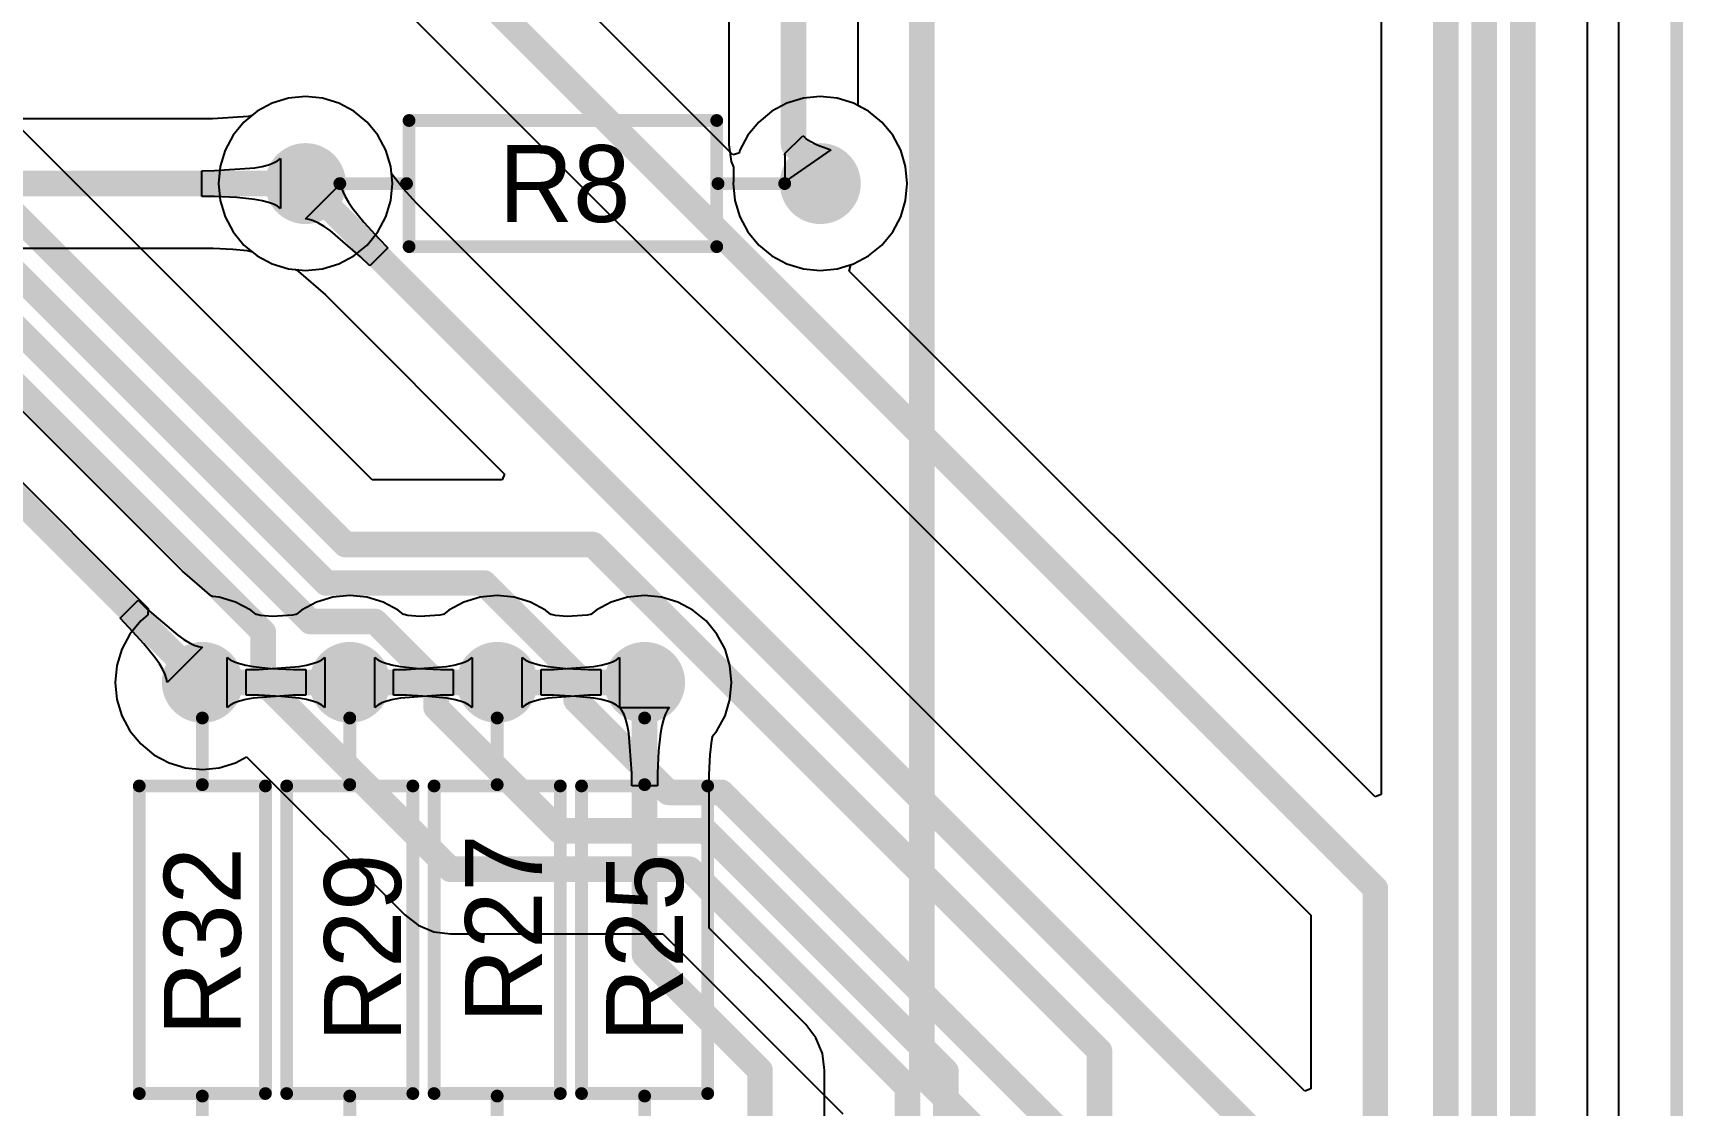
# Model space of a CAD drawing. Header units: millimetres. Extents: x 0 to 140, y 0 to 130.
# Drawn here: x 107.52 to 140.21, y 59.72 to 80.96 of the extents above; entities that cross this region are included whole.
import ezdxf

# ---------------------------------------------------------------- set-up
doc = ezdxf.new("R2010")
doc.units = ezdxf.units.MM
for name, color, linetype in [('BottomLayer', 5, 'Continuous'), ('BottomSolder', 6, 'Continuous'), ('KeepOutLayer', 6, 'Continuous'), ('MultiLayer', 9, 'Continuous'), ('PadHoleLayer', 156, 'Continuous'), ('TopLayer', 1, 'Continuous'), ('TopOverlay', 2, 'Continuous'), ('TopSolder', 216, 'Continuous')]:
    doc.layers.add(name, color=color, linetype=linetype)

# ---------------------------------------------------------------- blocks, each defined once
blk = doc.blocks.new('_________1_4__3')
at = {"layer": 'BottomLayer'}
h = blk.add_hatch(color=5, dxfattribs=at)
edge = h.paths.add_edge_path()
edge.add_arc((-5.1, 0), 0.7, 0, 360)
h = blk.add_hatch(color=5, dxfattribs=at)
edge = h.paths.add_edge_path()
edge.add_arc((5.1, 0), 0.7, 0, 360)
at = {"layer": 'BottomSolder'}
h = blk.add_hatch(color=6, dxfattribs=at)
edge = h.paths.add_edge_path()
edge.add_arc((-5.1, 0), 0.802, 0, 360)
h = blk.add_hatch(color=6, dxfattribs=at)
edge = h.paths.add_edge_path()
edge.add_arc((5.1, 0), 0.802, 0, 360)
at = {"layer": 'MultiLayer'}
h = blk.add_hatch(color=9, dxfattribs=at)
edge = h.paths.add_edge_path()
edge.add_arc((-5.1, 0), 0.7, 0, 360)
h = blk.add_hatch(color=9, dxfattribs=at)
edge = h.paths.add_edge_path()
edge.add_arc((5.1, 0), 0.7, 0, 360)
at = {"layer": 'PadHoleLayer'}
h = blk.add_hatch(color=156, dxfattribs=at)
edge = h.paths.add_edge_path()
edge.add_arc((-5.1, 0), 0.3, 0, 360)
h = blk.add_hatch(color=156, dxfattribs=at)
edge = h.paths.add_edge_path()
edge.add_arc((5.1, 0), 0.3, 0, 360)
at = {"layer": 'TopLayer'}
h = blk.add_hatch(color=1, dxfattribs=at)
edge = h.paths.add_edge_path()
edge.add_arc((-5.1, 0), 0.7, 0, 360)
h = blk.add_hatch(color=1, dxfattribs=at)
edge = h.paths.add_edge_path()
edge.add_arc((5.1, 0), 0.7, 0, 360)
at = {"layer": 'TopSolder'}
h = blk.add_hatch(color=216, dxfattribs=at)
edge = h.paths.add_edge_path()
edge.add_arc((-5.1, 0), 0.802, 0, 360)
h = blk.add_hatch(color=216, dxfattribs=at)
edge = h.paths.add_edge_path()
edge.add_arc((5.1, 0), 0.802, 0, 360)
at = {"layer": 'TopOverlay', "const_width": 0.254}
for points in [[(-3.048, -1.25), (-3.048, 1.25)], [(3.048, 1.25), (-3.048, 1.25)], [(3.048, -1.25), (3.048, 1.25)], [(-3.073, 0), (-4.394, 0)], [(4.42, 0), (3.099, 0)], [(3.048, -1.25), (-3.048, -1.25)]]:
    blk.add_lwpolyline(points, dxfattribs=at)
at = {"layer": 'TopOverlay', "const_width": 0.127}
for points in [[(-3.111, 1.25, 1), (-2.985, 1.25, 1)], [(-3.111, 1.25, 1), (-2.985, 1.25, 1)], [(2.985, 1.25, 1), (3.111, 1.25, 1)], [(2.985, 1.25, 1), (3.111, 1.25, 1)], [(-4.458, 0, 1), (-4.331, 0, 1)], [(-3.137, 0, 1), (-3.01, 0, 1)], [(3.035, 0, 1), (3.162, 0, 1)], [(4.356, 0, 1), (4.483, 0, 1)], [(-3.111, -1.25, 1), (-2.985, -1.25, 1)], [(-3.111, -1.25, 1), (-2.985, -1.25, 1)], [(2.985, -1.25, 1), (3.111, -1.25, 1)], [(2.985, -1.25, 1), (3.111, -1.25, 1)]]:
    blk.add_lwpolyline(points, format="xyb", close=True, dxfattribs=at)
blk = doc.blocks.new('_________1_4__6')
at = {"layer": 'BottomLayer'}
h = blk.add_hatch(color=5, dxfattribs=at)
edge = h.paths.add_edge_path()
edge.add_arc((-5.1, 0), 0.7, 0, 360)
h = blk.add_hatch(color=5, dxfattribs=at)
edge = h.paths.add_edge_path()
edge.add_arc((5.1, 0), 0.7, 0, 360)
at = {"layer": 'BottomSolder'}
h = blk.add_hatch(color=6, dxfattribs=at)
edge = h.paths.add_edge_path()
edge.add_arc((-5.1, 0), 0.802, 0, 360)
h = blk.add_hatch(color=6, dxfattribs=at)
edge = h.paths.add_edge_path()
edge.add_arc((5.1, 0), 0.802, 0, 360)
at = {"layer": 'MultiLayer'}
h = blk.add_hatch(color=9, dxfattribs=at)
edge = h.paths.add_edge_path()
edge.add_arc((-5.1, 0), 0.7, 0, 360)
h = blk.add_hatch(color=9, dxfattribs=at)
edge = h.paths.add_edge_path()
edge.add_arc((5.1, 0), 0.7, 0, 360)
at = {"layer": 'PadHoleLayer'}
h = blk.add_hatch(color=156, dxfattribs=at)
edge = h.paths.add_edge_path()
edge.add_arc((-5.1, 0), 0.3, 0, 360)
h = blk.add_hatch(color=156, dxfattribs=at)
edge = h.paths.add_edge_path()
edge.add_arc((5.1, 0), 0.3, 0, 360)
at = {"layer": 'TopLayer'}
h = blk.add_hatch(color=1, dxfattribs=at)
edge = h.paths.add_edge_path()
edge.add_arc((-5.1, 0), 0.7, 0, 360)
h = blk.add_hatch(color=1, dxfattribs=at)
edge = h.paths.add_edge_path()
edge.add_arc((5.1, 0), 0.7, 0, 360)
at = {"layer": 'TopSolder'}
h = blk.add_hatch(color=216, dxfattribs=at)
edge = h.paths.add_edge_path()
edge.add_arc((-5.1, 0), 0.802, 0, 360)
h = blk.add_hatch(color=216, dxfattribs=at)
edge = h.paths.add_edge_path()
edge.add_arc((5.1, 0), 0.802, 0, 360)
at = {"layer": 'TopOverlay', "const_width": 0.254}
for points in [[(-3.048, -1.25), (-3.048, 1.25)], [(3.048, 1.25), (-3.048, 1.25)], [(3.048, -1.25), (3.048, 1.25)], [(-3.073, 0), (-4.394, 0)], [(4.42, 0), (3.099, 0)], [(3.048, -1.25), (-3.048, -1.25)]]:
    blk.add_lwpolyline(points, dxfattribs=at)
at = {"layer": 'TopOverlay', "const_width": 0.127}
for points in [[(-3.111, 1.25, 1), (-2.985, 1.25, 1)], [(-3.111, 1.25, 1), (-2.985, 1.25, 1)], [(2.985, 1.25, 1), (3.111, 1.25, 1)], [(2.985, 1.25, 1), (3.111, 1.25, 1)], [(-4.458, 0, 1), (-4.331, 0, 1)], [(-3.137, 0, 1), (-3.01, 0, 1)], [(3.035, 0, 1), (3.162, 0, 1)], [(4.356, 0, 1), (4.483, 0, 1)], [(-3.111, -1.25, 1), (-2.985, -1.25, 1)], [(-3.111, -1.25, 1), (-2.985, -1.25, 1)], [(2.985, -1.25, 1), (3.111, -1.25, 1)], [(2.985, -1.25, 1), (3.111, -1.25, 1)]]:
    blk.add_lwpolyline(points, format="xyb", close=True, dxfattribs=at)
blk = doc.blocks.new('_________1_4__8')
at = {"layer": 'BottomLayer'}
h = blk.add_hatch(color=5, dxfattribs=at)
edge = h.paths.add_edge_path()
edge.add_arc((-5.1, 0), 0.7, 0, 360)
h = blk.add_hatch(color=5, dxfattribs=at)
edge = h.paths.add_edge_path()
edge.add_arc((5.1, 0), 0.7, 0, 360)
at = {"layer": 'BottomSolder'}
h = blk.add_hatch(color=6, dxfattribs=at)
edge = h.paths.add_edge_path()
edge.add_arc((-5.1, 0), 0.802, 0, 360)
h = blk.add_hatch(color=6, dxfattribs=at)
edge = h.paths.add_edge_path()
edge.add_arc((5.1, 0), 0.802, 0, 360)
at = {"layer": 'MultiLayer'}
h = blk.add_hatch(color=9, dxfattribs=at)
edge = h.paths.add_edge_path()
edge.add_arc((-5.1, 0), 0.7, 0, 360)
h = blk.add_hatch(color=9, dxfattribs=at)
edge = h.paths.add_edge_path()
edge.add_arc((5.1, 0), 0.7, 0, 360)
at = {"layer": 'PadHoleLayer'}
h = blk.add_hatch(color=156, dxfattribs=at)
edge = h.paths.add_edge_path()
edge.add_arc((-5.1, 0), 0.3, 0, 360)
h = blk.add_hatch(color=156, dxfattribs=at)
edge = h.paths.add_edge_path()
edge.add_arc((5.1, 0), 0.3, 0, 360)
at = {"layer": 'TopLayer'}
h = blk.add_hatch(color=1, dxfattribs=at)
edge = h.paths.add_edge_path()
edge.add_arc((-5.1, 0), 0.7, 0, 360)
h = blk.add_hatch(color=1, dxfattribs=at)
edge = h.paths.add_edge_path()
edge.add_arc((5.1, 0), 0.7, 0, 360)
at = {"layer": 'TopSolder'}
h = blk.add_hatch(color=216, dxfattribs=at)
edge = h.paths.add_edge_path()
edge.add_arc((-5.1, 0), 0.802, 0, 360)
h = blk.add_hatch(color=216, dxfattribs=at)
edge = h.paths.add_edge_path()
edge.add_arc((5.1, 0), 0.802, 0, 360)
at = {"layer": 'TopOverlay', "const_width": 0.254}
for points in [[(-3.048, -1.25), (-3.048, 1.25)], [(3.048, 1.25), (-3.048, 1.25)], [(3.048, -1.25), (3.048, 1.25)], [(-3.073, 0), (-4.394, 0)], [(4.42, 0), (3.099, 0)], [(3.048, -1.25), (-3.048, -1.25)]]:
    blk.add_lwpolyline(points, dxfattribs=at)
at = {"layer": 'TopOverlay', "const_width": 0.127}
for points in [[(-3.111, 1.25, 1), (-2.985, 1.25, 1)], [(-3.111, 1.25, 1), (-2.985, 1.25, 1)], [(2.985, 1.25, 1), (3.111, 1.25, 1)], [(2.985, 1.25, 1), (3.111, 1.25, 1)], [(-4.458, 0, 1), (-4.331, 0, 1)], [(-3.137, 0, 1), (-3.01, 0, 1)], [(3.035, 0, 1), (3.162, 0, 1)], [(4.356, 0, 1), (4.483, 0, 1)], [(-3.111, -1.25, 1), (-2.985, -1.25, 1)], [(-3.111, -1.25, 1), (-2.985, -1.25, 1)], [(2.985, -1.25, 1), (3.111, -1.25, 1)], [(2.985, -1.25, 1), (3.111, -1.25, 1)]]:
    blk.add_lwpolyline(points, format="xyb", close=True, dxfattribs=at)
blk = doc.blocks.new('_________1_4__10')
at = {"layer": 'BottomLayer'}
h = blk.add_hatch(color=5, dxfattribs=at)
edge = h.paths.add_edge_path()
edge.add_arc((-5.1, 0), 0.7, 0, 360)
h = blk.add_hatch(color=5, dxfattribs=at)
edge = h.paths.add_edge_path()
edge.add_arc((5.1, 0), 0.7, 0, 360)
at = {"layer": 'BottomSolder'}
h = blk.add_hatch(color=6, dxfattribs=at)
edge = h.paths.add_edge_path()
edge.add_arc((-5.1, 0), 0.802, 0, 360)
h = blk.add_hatch(color=6, dxfattribs=at)
edge = h.paths.add_edge_path()
edge.add_arc((5.1, 0), 0.802, 0, 360)
at = {"layer": 'MultiLayer'}
h = blk.add_hatch(color=9, dxfattribs=at)
edge = h.paths.add_edge_path()
edge.add_arc((-5.1, 0), 0.7, 0, 360)
h = blk.add_hatch(color=9, dxfattribs=at)
edge = h.paths.add_edge_path()
edge.add_arc((5.1, 0), 0.7, 0, 360)
at = {"layer": 'PadHoleLayer'}
h = blk.add_hatch(color=156, dxfattribs=at)
edge = h.paths.add_edge_path()
edge.add_arc((-5.1, 0), 0.3, 0, 360)
h = blk.add_hatch(color=156, dxfattribs=at)
edge = h.paths.add_edge_path()
edge.add_arc((5.1, 0), 0.3, 0, 360)
at = {"layer": 'TopLayer'}
h = blk.add_hatch(color=1, dxfattribs=at)
edge = h.paths.add_edge_path()
edge.add_arc((-5.1, 0), 0.7, 0, 360)
h = blk.add_hatch(color=1, dxfattribs=at)
edge = h.paths.add_edge_path()
edge.add_arc((5.1, 0), 0.7, 0, 360)
at = {"layer": 'TopSolder'}
h = blk.add_hatch(color=216, dxfattribs=at)
edge = h.paths.add_edge_path()
edge.add_arc((-5.1, 0), 0.802, 0, 360)
h = blk.add_hatch(color=216, dxfattribs=at)
edge = h.paths.add_edge_path()
edge.add_arc((5.1, 0), 0.802, 0, 360)
at = {"layer": 'TopOverlay', "const_width": 0.254}
for points in [[(-3.048, -1.25), (-3.048, 1.25)], [(3.048, 1.25), (-3.048, 1.25)], [(3.048, -1.25), (3.048, 1.25)], [(-3.073, 0), (-4.394, 0)], [(4.42, 0), (3.099, 0)], [(3.048, -1.25), (-3.048, -1.25)]]:
    blk.add_lwpolyline(points, dxfattribs=at)
at = {"layer": 'TopOverlay', "const_width": 0.127}
for points in [[(-3.111, 1.25, 1), (-2.985, 1.25, 1)], [(-3.111, 1.25, 1), (-2.985, 1.25, 1)], [(2.985, 1.25, 1), (3.111, 1.25, 1)], [(2.985, 1.25, 1), (3.111, 1.25, 1)], [(-4.458, 0, 1), (-4.331, 0, 1)], [(-3.137, 0, 1), (-3.01, 0, 1)], [(3.035, 0, 1), (3.162, 0, 1)], [(4.356, 0, 1), (4.483, 0, 1)], [(-3.111, -1.25, 1), (-2.985, -1.25, 1)], [(-3.111, -1.25, 1), (-2.985, -1.25, 1)], [(2.985, -1.25, 1), (3.111, -1.25, 1)], [(2.985, -1.25, 1), (3.111, -1.25, 1)]]:
    blk.add_lwpolyline(points, format="xyb", close=True, dxfattribs=at)
blk = doc.blocks.new('_________1_4__51')
at = {"layer": 'BottomLayer'}
h = blk.add_hatch(color=5, dxfattribs=at)
edge = h.paths.add_edge_path()
edge.add_arc((-5.1, 0), 0.7, 0, 360)
h = blk.add_hatch(color=5, dxfattribs=at)
edge = h.paths.add_edge_path()
edge.add_arc((5.1, 0), 0.7, 0, 360)
at = {"layer": 'BottomSolder'}
h = blk.add_hatch(color=6, dxfattribs=at)
edge = h.paths.add_edge_path()
edge.add_arc((-5.1, 0), 0.802, 0, 360)
h = blk.add_hatch(color=6, dxfattribs=at)
edge = h.paths.add_edge_path()
edge.add_arc((5.1, 0), 0.802, 0, 360)
at = {"layer": 'MultiLayer'}
h = blk.add_hatch(color=9, dxfattribs=at)
edge = h.paths.add_edge_path()
edge.add_arc((-5.1, 0), 0.7, 0, 360)
h = blk.add_hatch(color=9, dxfattribs=at)
edge = h.paths.add_edge_path()
edge.add_arc((5.1, 0), 0.7, 0, 360)
at = {"layer": 'PadHoleLayer'}
h = blk.add_hatch(color=156, dxfattribs=at)
edge = h.paths.add_edge_path()
edge.add_arc((-5.1, 0), 0.3, 0, 360)
h = blk.add_hatch(color=156, dxfattribs=at)
edge = h.paths.add_edge_path()
edge.add_arc((5.1, 0), 0.3, 0, 360)
at = {"layer": 'TopLayer'}
h = blk.add_hatch(color=1, dxfattribs=at)
edge = h.paths.add_edge_path()
edge.add_arc((-5.1, 0), 0.7, 0, 360)
h = blk.add_hatch(color=1, dxfattribs=at)
edge = h.paths.add_edge_path()
edge.add_arc((5.1, 0), 0.7, 0, 360)
at = {"layer": 'TopSolder'}
h = blk.add_hatch(color=216, dxfattribs=at)
edge = h.paths.add_edge_path()
edge.add_arc((-5.1, 0), 0.802, 0, 360)
h = blk.add_hatch(color=216, dxfattribs=at)
edge = h.paths.add_edge_path()
edge.add_arc((5.1, 0), 0.802, 0, 360)
at = {"layer": 'TopOverlay', "const_width": 0.254}
for points in [[(-3.048, 1.25), (-3.048, -1.25)], [(3.048, 1.25), (-3.048, 1.25)], [(3.048, 1.25), (3.048, -1.25)], [(-3.073, 0), (-4.394, 0)], [(4.42, 0), (3.099, 0)], [(3.048, -1.25), (-3.048, -1.25)]]:
    blk.add_lwpolyline(points, dxfattribs=at)
at = {"layer": 'TopOverlay', "const_width": 0.127}
for points in [[(-3.111, 1.25, 1), (-2.985, 1.25, 1)], [(-3.111, 1.25, 1), (-2.985, 1.25, 1)], [(2.985, 1.25, 1), (3.111, 1.25, 1)], [(2.985, 1.25, 1), (3.111, 1.25, 1)], [(-4.458, 0, 1), (-4.331, 0, 1)], [(-3.137, 0, 1), (-3.01, 0, 1)], [(3.035, 0, 1), (3.162, 0, 1)], [(4.356, 0, 1), (4.483, 0, 1)], [(-3.111, -1.25, 1), (-2.985, -1.25, 1)], [(-3.111, -1.25, 1), (-2.985, -1.25, 1)], [(2.985, -1.25, 1), (3.111, -1.25, 1)], [(2.985, -1.25, 1), (3.111, -1.25, 1)]]:
    blk.add_lwpolyline(points, format="xyb", close=True, dxfattribs=at)

msp = doc.modelspace()

# ---------------------------------------------------------------- linework, layer by layer
at = {"layer": 'BottomLayer'}
for p, q in [((138.928, 124.794), (138.928, 5.635)), ((121.306, 82.275), (121.306, 78.747)), ((123.868, 79.521), (123.868, 82.275)), ((112.255, 79.571), (111.957, 79.412)), ((112.579, 79.669), (112.255, 79.571)), ((112.915, 79.702), (112.579, 79.669)), ((113.251, 79.669), (112.915, 79.702)), ((113.575, 79.571), (113.251, 79.669)), ((113.873, 79.412), (113.575, 79.571)), ((124.073, 79.412), (123.868, 79.521)), ((111.075, 79.259), (81.28, 79.259)), ((111.78, 79.31), (111.075, 79.259)), ((111.837, 79.321), (111.78, 79.31)), ((111.85, 79.324), (111.837, 79.321)), ((111.957, 79.412), (111.85, 79.324)), ((114.134, 79.197), (113.873, 79.412)), ((114.349, 78.936), (114.134, 79.197)), ((124.334, 79.197), (124.073, 79.412)), ((124.549, 78.936), (124.334, 79.197)), ((114.508, 78.638), (114.349, 78.936)), ((122.407, 78.568), (122.767, 78.927)), ((122.767, 78.927), (122.8, 78.897)), ((122.8, 78.897), (122.838, 78.867)), ((122.838, 78.867), (122.881, 78.838)), ((122.881, 78.838), (122.929, 78.809)), ((122.929, 78.809), (123.041, 78.752)), ((124.708, 78.638), (124.549, 78.936)), ((112.361, 78.427), (112.42, 78.473)), ((112.42, 78.473), (112.42, 77.483)), ((114.606, 78.314), (114.508, 78.638)), ((121.306, 78.747), (121.35, 78.416)), ((122.415, 78.555), (122.407, 78.568)), ((122.421, 78.533), (122.415, 78.555)), ((123.326, 78.645), (122.416, 78.021)), ((122.422, 78.117), (122.421, 78.533)), ((123.041, 78.752), (123.105, 78.725)), ((123.105, 78.725), (123.326, 78.645)), ((124.806, 78.314), (124.708, 78.638)), ((110.863, 78.232), (111.115, 78.234)), ((110.863, 77.724), (110.863, 78.232)), ((111.115, 78.234), (111.91, 78.292)), ((111.91, 78.292), (112.055, 78.319)), ((112.055, 78.319), (112.179, 78.35)), ((112.179, 78.35), (112.281, 78.386)), ((112.281, 78.386), (112.361, 78.427)), ((114.639, 77.978), (114.606, 78.314)), ((121.35, 78.416), (121.396, 78.303)), ((121.397, 78.145), (121.393, 78.079)), ((121.396, 78.303), (121.397, 78.145)), ((124.839, 77.978), (124.806, 78.314)), ((114.606, 77.642), (114.639, 77.978)), ((121.396, 78.036), (121.391, 77.978)), ((121.391, 77.978), (121.424, 77.642)), ((121.393, 78.079), (121.396, 78.036)), ((122.416, 78.021), (122.422, 78.117)), ((124.806, 77.642), (124.839, 77.978)), ((111.115, 77.722), (110.863, 77.724)), ((111.556, 77.702), (111.115, 77.722)), ((111.91, 77.664), (111.556, 77.702)), ((112.055, 77.637), (111.91, 77.664)), ((112.179, 77.606), (112.055, 77.637)), ((112.281, 77.57), (112.179, 77.606)), ((112.361, 77.529), (112.281, 77.57)), ((112.42, 77.483), (112.361, 77.529)), ((114.508, 77.318), (114.606, 77.642)), ((121.424, 77.642), (121.522, 77.318)), ((124.708, 77.318), (124.806, 77.642)), ((114.349, 77.02), (114.508, 77.318)), ((121.522, 77.318), (121.681, 77.02)), ((124.549, 77.02), (124.708, 77.318)), ((114.134, 76.759), (114.349, 77.02)), ((121.681, 77.02), (121.896, 76.759)), ((124.334, 76.759), (124.549, 77.02)), ((110.476, 70.299), (104.205, 76.57)), ((104.244, 76.697), (111.087, 76.697)), ((111.087, 76.697), (111.088, 76.697)), ((111.088, 76.697), (111.478, 76.68)), ((111.478, 76.68), (111.762, 76.649)), ((111.762, 76.649), (111.837, 76.635)), ((111.837, 76.635), (111.85, 76.632)), ((111.85, 76.632), (111.957, 76.544)), ((111.957, 76.544), (112.255, 76.385)), ((113.575, 76.385), (113.873, 76.544)), ((113.873, 76.544), (114.134, 76.759)), ((121.896, 76.759), (122.157, 76.544)), ((122.157, 76.544), (122.455, 76.385)), ((123.775, 76.385), (124.073, 76.544)), ((124.073, 76.544), (124.334, 76.759)), ((112.255, 76.385), (112.579, 76.287)), ((112.579, 76.287), (112.915, 76.254)), ((112.915, 76.254), (113.251, 76.287)), ((113.251, 76.287), (113.575, 76.385)), ((122.455, 76.385), (122.779, 76.287)), ((122.779, 76.287), (123.115, 76.254)), ((123.115, 76.254), (123.451, 76.287)), ((123.451, 76.287), (123.775, 76.385)), ((111.011, 69.836), (110.476, 70.299)), ((109.24, 69.364), (109.599, 69.723)), ((109.599, 69.723), (109.78, 69.546)), ((111.058, 69.804), (111.011, 69.836)), ((111.07, 69.797), (111.058, 69.804)), ((111.207, 69.783), (111.07, 69.797)), ((111.531, 69.685), (111.207, 69.783)), ((111.829, 69.526), (111.531, 69.685)), ((113.132, 69.685), (112.834, 69.526)), ((113.456, 69.783), (113.132, 69.685)), ((113.792, 69.816), (113.456, 69.783)), ((114.128, 69.783), (113.792, 69.816)), ((114.452, 69.685), (114.128, 69.783)), ((114.75, 69.526), (114.452, 69.685)), ((116.053, 69.685), (115.755, 69.526)), ((116.377, 69.783), (116.053, 69.685)), ((116.713, 69.816), (116.377, 69.783)), ((117.049, 69.783), (116.713, 69.816)), ((117.373, 69.685), (117.049, 69.783)), ((117.671, 69.526), (117.373, 69.685)), ((118.974, 69.685), (118.676, 69.526)), ((119.298, 69.783), (118.974, 69.685)), ((119.634, 69.816), (119.298, 69.783)), ((119.97, 69.783), (119.634, 69.816)), ((120.294, 69.685), (119.97, 69.783)), ((120.592, 69.526), (120.294, 69.685)), ((109.417, 69.183), (109.24, 69.364)), ((109.78, 69.546), (110.383, 69.025)), ((111.936, 69.438), (111.829, 69.526)), ((111.949, 69.435), (111.936, 69.438)), ((112.024, 69.421), (111.949, 69.435)), ((112.259, 69.395), (112.024, 69.421)), ((112.657, 69.424), (112.259, 69.395)), ((112.714, 69.435), (112.657, 69.424)), ((112.727, 69.438), (112.714, 69.435)), ((112.834, 69.526), (112.727, 69.438)), ((114.857, 69.438), (114.75, 69.526)), ((114.87, 69.435), (114.857, 69.438)), ((114.945, 69.421), (114.87, 69.435)), ((115.18, 69.395), (114.945, 69.421)), ((115.578, 69.424), (115.18, 69.395)), ((115.635, 69.435), (115.578, 69.424)), ((115.648, 69.438), (115.635, 69.435)), ((115.755, 69.526), (115.648, 69.438)), ((117.778, 69.438), (117.671, 69.526)), ((117.791, 69.435), (117.778, 69.438)), ((117.866, 69.421), (117.791, 69.435)), ((118.101, 69.395), (117.866, 69.421)), ((118.499, 69.424), (118.101, 69.395)), ((118.556, 69.435), (118.499, 69.424)), ((118.569, 69.438), (118.556, 69.435)), ((118.676, 69.526), (118.569, 69.438)), ((120.853, 69.311), (120.592, 69.526)), ((121.068, 69.05), (120.853, 69.311)), ((109.715, 68.858), (109.417, 69.183)), ((110.383, 69.025), (110.504, 68.941)), ((121.227, 68.752), (121.068, 69.05)), ((109.938, 68.58), (109.715, 68.858)), ((110.871, 68.792), (110.171, 68.092)), ((110.504, 68.941), (110.614, 68.876)), ((110.614, 68.876), (110.711, 68.829)), ((110.711, 68.829), (110.797, 68.801)), ((110.797, 68.801), (110.871, 68.792)), ((121.325, 68.428), (121.227, 68.752)), ((110.022, 68.459), (109.938, 68.58)), ((110.087, 68.349), (110.022, 68.459)), ((110.134, 68.252), (110.087, 68.349)), ((111.366, 67.597), (111.366, 68.587)), ((111.366, 68.587), (111.425, 68.541)), ((111.425, 68.541), (111.505, 68.5)), ((111.505, 68.5), (111.607, 68.464)), ((111.607, 68.464), (111.731, 68.433)), ((111.731, 68.433), (111.876, 68.406)), ((111.74, 68.346), (111.992, 68.348)), ((111.74, 67.838), (111.74, 68.346)), ((111.876, 68.406), (112.23, 68.368)), ((111.992, 68.348), (112.787, 68.406)), ((112.23, 68.368), (112.671, 68.348)), ((112.671, 68.348), (112.923, 68.346)), ((112.787, 68.406), (112.932, 68.433)), ((112.923, 68.346), (112.923, 67.838)), ((112.932, 68.433), (113.056, 68.464)), ((113.056, 68.464), (113.158, 68.5)), ((113.158, 68.5), (113.238, 68.541)), ((113.238, 68.541), (113.297, 68.587)), ((113.297, 68.587), (113.297, 67.597)), ((114.287, 67.597), (114.287, 68.587)), ((114.287, 68.587), (114.346, 68.541)), ((114.346, 68.541), (114.426, 68.5)), ((114.426, 68.5), (114.528, 68.464)), ((114.528, 68.464), (114.652, 68.433)), ((114.652, 68.433), (114.797, 68.406)), ((114.661, 68.346), (114.913, 68.348)), ((114.661, 67.838), (114.661, 68.346)), ((114.797, 68.406), (115.151, 68.368)), ((114.913, 68.348), (115.708, 68.406)), ((115.151, 68.368), (115.592, 68.348)), ((115.592, 68.348), (115.844, 68.346)), ((115.708, 68.406), (115.853, 68.433)), ((115.844, 68.346), (115.844, 67.838)), ((115.853, 68.433), (115.977, 68.464)), ((115.977, 68.464), (116.079, 68.5)), ((116.079, 68.5), (116.159, 68.541)), ((116.159, 68.541), (116.218, 68.587)), ((116.218, 68.587), (116.218, 67.597)), ((117.208, 67.597), (117.208, 68.587)), ((117.208, 68.587), (117.267, 68.541)), ((117.267, 68.541), (117.347, 68.5)), ((117.347, 68.5), (117.449, 68.464)), ((117.449, 68.464), (117.573, 68.433)), ((117.573, 68.433), (117.718, 68.406)), ((117.582, 68.346), (117.834, 68.348)), ((117.582, 67.838), (117.582, 68.346)), ((117.718, 68.406), (118.072, 68.368)), ((117.834, 68.348), (118.629, 68.406)), ((118.072, 68.368), (118.513, 68.348)), ((118.513, 68.348), (118.765, 68.346)), ((118.629, 68.406), (118.774, 68.433)), ((118.765, 68.346), (118.765, 67.838)), ((118.774, 68.433), (118.898, 68.464)), ((118.898, 68.464), (119, 68.5)), ((119, 68.5), (119.08, 68.541)), ((119.08, 68.541), (119.139, 68.587)), ((119.139, 68.587), (119.139, 67.597)), ((121.358, 68.092), (121.325, 68.428)), ((110.162, 68.166), (110.134, 68.252)), ((110.171, 68.092), (110.162, 68.166)), ((121.325, 67.756), (121.358, 68.092)), ((111.505, 67.684), (111.425, 67.643)), ((111.607, 67.72), (111.505, 67.684)), ((111.731, 67.751), (111.607, 67.72)), ((111.876, 67.778), (111.731, 67.751)), ((111.992, 67.836), (111.74, 67.838)), ((112.671, 67.836), (111.876, 67.778)), ((112.433, 67.816), (111.992, 67.836)), ((112.787, 67.778), (112.433, 67.816)), ((112.923, 67.838), (112.671, 67.836)), ((112.932, 67.751), (112.787, 67.778)), ((113.056, 67.72), (112.932, 67.751)), ((113.158, 67.684), (113.056, 67.72)), ((113.238, 67.643), (113.158, 67.684)), ((114.426, 67.684), (114.346, 67.643)), ((114.528, 67.72), (114.426, 67.684)), ((114.652, 67.751), (114.528, 67.72)), ((114.797, 67.778), (114.652, 67.751)), ((114.913, 67.836), (114.661, 67.838)), ((115.592, 67.836), (114.797, 67.778)), ((115.354, 67.816), (114.913, 67.836)), ((115.708, 67.778), (115.354, 67.816)), ((115.844, 67.838), (115.592, 67.836)), ((115.853, 67.751), (115.708, 67.778)), ((115.977, 67.72), (115.853, 67.751)), ((116.079, 67.684), (115.977, 67.72)), ((116.159, 67.643), (116.079, 67.684)), ((117.347, 67.684), (117.267, 67.643)), ((117.449, 67.72), (117.347, 67.684)), ((117.573, 67.751), (117.449, 67.72)), ((117.718, 67.778), (117.573, 67.751)), ((117.834, 67.836), (117.582, 67.838)), ((118.513, 67.836), (117.718, 67.778)), ((118.275, 67.816), (117.834, 67.836)), ((118.629, 67.778), (118.275, 67.816)), ((118.765, 67.838), (118.513, 67.836)), ((118.774, 67.751), (118.629, 67.778)), ((118.898, 67.72), (118.774, 67.751)), ((119, 67.684), (118.898, 67.72)), ((119.08, 67.643), (119, 67.684)), ((121.227, 67.432), (121.325, 67.756)), ((111.425, 67.643), (111.366, 67.597)), ((113.297, 67.597), (113.238, 67.643)), ((114.346, 67.643), (114.287, 67.597)), ((116.218, 67.597), (116.159, 67.643)), ((117.267, 67.643), (117.208, 67.597)), ((119.139, 67.597), (119.08, 67.643)), ((119.185, 67.538), (119.139, 67.597)), ((119.139, 67.597), (120.129, 67.597)), ((119.226, 67.458), (119.185, 67.538)), ((119.262, 67.356), (119.226, 67.458)), ((119.293, 67.232), (119.262, 67.356)), ((120.006, 67.356), (119.975, 67.232)), ((120.042, 67.458), (120.006, 67.356)), ((120.083, 67.538), (120.042, 67.458)), ((120.129, 67.597), (120.083, 67.538)), ((121.068, 67.134), (121.227, 67.432)), ((119.32, 67.087), (119.293, 67.232)), ((119.378, 66.292), (119.32, 67.087)), ((119.948, 67.087), (119.91, 66.733)), ((119.975, 67.232), (119.948, 67.087)), ((120.977, 67.014), (120.98, 67.027)), ((120.98, 67.027), (121.068, 67.134)), ((119.91, 66.733), (119.89, 66.292)), ((120.932, 66.655), (120.963, 66.939)), ((120.963, 66.939), (120.977, 67.014)), ((120.915, 66.265), (120.932, 66.655)), ((119.38, 66.04), (119.378, 66.292)), ((119.888, 66.04), (119.38, 66.04)), ((119.89, 66.292), (119.888, 66.04)), ((120.915, 66.264), (120.915, 66.265)), ((120.915, 63.221), (120.915, 66.264)), ((122.826, 61.311), (120.915, 63.221)), ((123.029, 61.045), (122.826, 61.311)), ((123.157, 60.736), (123.029, 61.045)), ((123.201, 60.405), (123.157, 60.736)), ((123.201, 52.783), (123.201, 60.405))]:
    msp.add_line(p, q, dxfattribs=at)
at = {"layer": 'BottomLayer', "const_width": 0.508}
for points in [[(122.587, 78.747), (122.587, 83.756)], [(125.127, 60.313), (125.127, 83.756)], [(122.587, 78.747), (123.115, 78.219)], [(123.115, 77.978), (123.115, 78.219)], [(81.28, 77.978), (112.915, 77.978)], [(103.271, 75.692), (110.871, 68.092)], [(110.871, 68.092), (113.792, 68.092)], [(113.792, 68.092), (116.713, 68.092)], [(116.713, 68.092), (119.634, 68.092)], [(119.634, 62.691), (119.634, 68.092)], [(119.634, 62.691), (121.92, 60.405)], [(121.92, 50.546), (121.92, 60.405)], [(125.127, 60.313), (129.794, 55.646)]]:
    msp.add_lwpolyline(points, dxfattribs=at)
at = {"layer": 'BottomLayer', "const_width": 0.254}
for points in [[(122.46, 78.747, 1), (122.714, 78.747, 1)], [(122.46, 78.747, 1), (122.714, 78.747, 1)], [(122.988, 78.219, 1), (123.242, 78.219, 1)], [(122.988, 78.219, 1), (123.242, 78.219, 1)], [(112.788, 77.978, 1), (113.042, 77.978, 1)], [(122.988, 77.978, 1), (123.242, 77.978, 1)], [(110.744, 68.092, 1), (110.998, 68.092, 1)], [(110.744, 68.092, 1), (110.998, 68.092, 1)], [(113.665, 68.092, 1), (113.919, 68.092, 1)], [(113.665, 68.092, 1), (113.919, 68.092, 1)], [(116.586, 68.092, 1), (116.84, 68.092, 1)], [(116.586, 68.092, 1), (116.84, 68.092, 1)], [(119.507, 68.092, 1), (119.761, 68.092, 1)], [(119.507, 68.092, 1), (119.761, 68.092, 1)], [(119.507, 62.691, 1), (119.761, 62.691, 1)], [(119.507, 62.691, 1), (119.761, 62.691, 1)], [(121.793, 60.405, 1), (122.047, 60.405, 1)], [(121.793, 60.405, 1), (122.047, 60.405, 1)], [(125, 60.313, 1), (125.254, 60.313, 1)], [(125, 60.313, 1), (125.254, 60.313, 1)]]:
    msp.add_lwpolyline(points, format="xyb", close=True, dxfattribs=at)
at = {"layer": 'KeepOutLayer', "const_width": 0.254}
msp.add_lwpolyline([(140.081, 130.048), (140.081, 0)], dxfattribs=at)
at = {"layer": 'TopLayer'}
for p, q in [((138.928, 124.794), (138.928, 5.635)), ((121.381, 78.55), (89.038, 110.894)), ((86.851, 109.457), (132.831, 63.477)), ((138.314, 37.465), (138.314, 101.727)), ((134.228, 82.908), (134.228, 65.869)), ((114.238, 72.105), (104.919, 81.424)), ((112.255, 79.571), (111.957, 79.412)), ((112.579, 79.669), (112.255, 79.571)), ((112.915, 79.702), (112.579, 79.669)), ((113.251, 79.669), (112.915, 79.702)), ((113.575, 79.571), (113.251, 79.669)), ((113.873, 79.412), (113.575, 79.571)), ((122.455, 79.571), (122.157, 79.412)), ((122.779, 79.669), (122.455, 79.571)), ((123.115, 79.702), (122.779, 79.669)), ((123.451, 79.669), (123.115, 79.702)), ((123.775, 79.571), (123.451, 79.669)), ((124.073, 79.412), (123.775, 79.571)), ((111.696, 79.197), (111.481, 78.936)), ((111.957, 79.412), (111.696, 79.197)), ((114.134, 79.197), (113.873, 79.412)), ((114.349, 78.936), (114.134, 79.197)), ((121.896, 79.197), (121.681, 78.936)), ((122.157, 79.412), (121.896, 79.197)), ((124.334, 79.197), (124.073, 79.412)), ((124.549, 78.936), (124.334, 79.197)), ((111.481, 78.936), (111.322, 78.638)), ((114.508, 78.638), (114.349, 78.936)), ((121.681, 78.936), (121.522, 78.638)), ((124.708, 78.638), (124.549, 78.936)), ((111.322, 78.638), (111.224, 78.314)), ((114.606, 78.314), (114.508, 78.638)), ((121.505, 78.581), (121.381, 78.55)), ((121.522, 78.638), (121.505, 78.581)), ((124.806, 78.314), (124.708, 78.638)), ((111.224, 78.314), (111.191, 77.978)), ((114.62, 78.177), (114.606, 78.314)), ((114.627, 78.165), (114.62, 78.177)), ((114.67, 78.103), (114.627, 78.165)), ((124.839, 77.978), (124.806, 78.314)), ((111.191, 77.978), (111.224, 77.642)), ((112.915, 77.278), (113.615, 77.978)), ((113.615, 77.978), (113.624, 77.904)), ((113.624, 77.904), (113.652, 77.818)), ((113.652, 77.818), (113.699, 77.721)), ((114.849, 77.879), (114.67, 78.103)), ((115.113, 77.592), (114.849, 77.879)), ((124.806, 77.642), (124.839, 77.978)), ((111.224, 77.642), (111.322, 77.318)), ((113.699, 77.721), (113.764, 77.611)), ((113.764, 77.611), (113.848, 77.49)), ((113.848, 77.49), (114.071, 77.212)), ((115.113, 77.591), (115.113, 77.592)), ((132.714, 59.991), (115.113, 77.591)), ((124.708, 77.318), (124.806, 77.642)), ((111.322, 77.318), (111.481, 77.02)), ((112.989, 77.269), (112.915, 77.278)), ((113.075, 77.241), (112.989, 77.269)), ((113.172, 77.194), (113.075, 77.241)), ((113.282, 77.129), (113.172, 77.194)), ((114.071, 77.212), (114.369, 76.887)), ((124.549, 77.02), (124.708, 77.318)), ((111.481, 77.02), (111.696, 76.759)), ((113.403, 77.045), (113.282, 77.129)), ((114.006, 76.524), (113.403, 77.045)), ((114.369, 76.887), (114.546, 76.706)), ((124.334, 76.759), (124.549, 77.02)), ((102.532, 76.824), (109.801, 69.555)), ((111.696, 76.759), (111.957, 76.544)), ((111.957, 76.544), (112.255, 76.385)), ((114.187, 76.347), (114.006, 76.524)), ((114.546, 76.706), (114.187, 76.347)), ((123.775, 76.385), (124.073, 76.544)), ((124.073, 76.544), (124.334, 76.759)), ((112.255, 76.385), (112.579, 76.287)), ((112.579, 76.287), (112.716, 76.273)), ((112.716, 76.273), (112.728, 76.266)), ((112.728, 76.266), (112.775, 76.234)), ((112.775, 76.234), (113.31, 75.771)), ((123.687, 76.244), (123.718, 76.368)), ((134.111, 65.821), (123.687, 76.244)), ((123.718, 76.368), (123.775, 76.385)), ((113.31, 75.771), (116.859, 72.222)), ((116.811, 72.105), (114.238, 72.105)), ((116.859, 72.222), (116.811, 72.105)), ((109.652, 69.311), (109.437, 69.05)), ((109.794, 69.428), (109.652, 69.311)), ((109.801, 69.555), (109.794, 69.428)), ((109.437, 69.05), (109.278, 68.752)), ((109.278, 68.752), (109.18, 68.428)), ((109.18, 68.428), (109.147, 68.092)), ((109.147, 68.092), (109.18, 67.756)), ((109.18, 67.756), (109.278, 67.432)), ((109.278, 67.432), (109.437, 67.134)), ((109.437, 67.134), (109.652, 66.873)), ((109.652, 66.873), (109.913, 66.658)), ((109.913, 66.658), (110.211, 66.499)), ((110.211, 66.499), (110.535, 66.401)), ((110.535, 66.401), (110.871, 66.368)), ((110.871, 66.368), (111.207, 66.401)), ((111.207, 66.401), (111.531, 66.499)), ((111.531, 66.499), (111.749, 66.615)), ((111.749, 66.615), (114.881, 63.483)), ((134.228, 65.869), (134.111, 65.821)), ((114.881, 63.483), (115.146, 63.28)), ((132.831, 63.477), (132.831, 60.039)), ((115.146, 63.28), (115.455, 63.152)), ((115.455, 63.152), (115.787, 63.108)), ((115.787, 63.108), (119.992, 63.108)), ((119.992, 63.108), (123.56, 59.54)), ((132.831, 60.039), (132.714, 59.991))]:
    msp.add_line(p, q, dxfattribs=at)
at = {"layer": 'TopLayer', "const_width": 0.508}
for points in [[(87.757, 110.363), (134.112, 64.008)], [(137.033, 37.465), (137.033, 101.727)], [(136.271, 39.243), (136.271, 94.615)], [(135.509, 40.69), (135.509, 83.439)], [(104.013, 80.518), (113.707, 70.824)], [(103.632, 79.756), (113.326, 70.062)], [(103.443, 78.867), (113.01, 69.3)], [(103.062, 78.105), (112.079, 69.088)], [(112.915, 77.978), (132.842, 58.051)], [(113.707, 70.824), (118.61, 70.824)], [(118.61, 70.824), (128.645, 60.789)], [(113.326, 70.062), (116.451, 70.062)], [(116.451, 70.062), (118.278, 68.235)], [(112.079, 68.097), (112.079, 69.088)], [(113.01, 69.3), (114.292, 69.3)], [(114.292, 69.3), (115.505, 68.087)], [(112.079, 68.097), (115.787, 64.389)], [(115.505, 67.592), (115.505, 68.087)], [(118.278, 67.74), (118.278, 68.235)], [(115.505, 67.592), (117.946, 65.151)], [(118.278, 67.74), (120.105, 65.913)], [(120.105, 65.913), (121.154, 65.913)], [(121.154, 65.913), (127.883, 59.184)], [(117.946, 65.151), (120.839, 65.151)], [(120.839, 65.151), (125.603, 60.387)], [(115.787, 64.389), (120.523, 64.389)], [(120.523, 64.389), (124.841, 60.071)], [(134.112, 40.371), (134.112, 64.008)], [(128.645, 56.205), (128.645, 60.789)], [(125.603, 55.245), (125.603, 60.387)], [(124.841, 54.737), (124.841, 60.071)]]:
    msp.add_lwpolyline(points, dxfattribs=at)
at = {"layer": 'TopLayer', "const_width": 0.254}
for points in [[(112.788, 77.978, 1), (113.042, 77.978, 1)], [(113.58, 70.824, 1), (113.834, 70.824, 1)], [(113.58, 70.824, 1), (113.834, 70.824, 1)], [(118.483, 70.824, 1), (118.737, 70.824, 1)], [(118.483, 70.824, 1), (118.737, 70.824, 1)], [(113.199, 70.062, 1), (113.453, 70.062, 1)], [(113.199, 70.062, 1), (113.453, 70.062, 1)], [(116.324, 70.062, 1), (116.578, 70.062, 1)], [(116.324, 70.062, 1), (116.578, 70.062, 1)], [(111.952, 69.088, 1), (112.206, 69.088, 1)], [(111.952, 69.088, 1), (112.206, 69.088, 1)], [(112.883, 69.3, 1), (113.137, 69.3, 1)], [(112.883, 69.3, 1), (113.137, 69.3, 1)], [(114.165, 69.3, 1), (114.419, 69.3, 1)], [(114.165, 69.3, 1), (114.419, 69.3, 1)], [(111.952, 68.097, 1), (112.206, 68.097, 1)], [(111.952, 68.097, 1), (112.206, 68.097, 1)], [(115.378, 68.087, 1), (115.632, 68.087, 1)], [(115.378, 68.087, 1), (115.632, 68.087, 1)], [(118.151, 68.235, 1), (118.405, 68.235, 1)], [(118.151, 68.235, 1), (118.405, 68.235, 1)], [(115.378, 67.592, 1), (115.632, 67.592, 1)], [(115.378, 67.592, 1), (115.632, 67.592, 1)], [(118.151, 67.74, 1), (118.405, 67.74, 1)], [(118.151, 67.74, 1), (118.405, 67.74, 1)], [(119.978, 65.913, 1), (120.232, 65.913, 1)], [(119.978, 65.913, 1), (120.232, 65.913, 1)], [(121.027, 65.913, 1), (121.281, 65.913, 1)], [(121.027, 65.913, 1), (121.281, 65.913, 1)], [(117.819, 65.151, 1), (118.073, 65.151, 1)], [(117.819, 65.151, 1), (118.073, 65.151, 1)], [(120.712, 65.151, 1), (120.966, 65.151, 1)], [(120.712, 65.151, 1), (120.966, 65.151, 1)], [(115.66, 64.389, 1), (115.914, 64.389, 1)], [(115.66, 64.389, 1), (115.914, 64.389, 1)], [(120.396, 64.389, 1), (120.65, 64.389, 1)], [(120.396, 64.389, 1), (120.65, 64.389, 1)], [(133.985, 64.008, 1), (134.239, 64.008, 1)], [(133.985, 64.008, 1), (134.239, 64.008, 1)], [(128.518, 60.789, 1), (128.772, 60.789, 1)], [(128.518, 60.789, 1), (128.772, 60.789, 1)], [(125.476, 60.387, 1), (125.73, 60.387, 1)], [(125.476, 60.387, 1), (125.73, 60.387, 1)], [(124.714, 60.071, 1), (124.968, 60.071, 1)], [(124.714, 60.071, 1), (124.968, 60.071, 1)]]:
    msp.add_lwpolyline(points, format="xyb", close=True, dxfattribs=at)

# ---------------------------------------------------------------- block references
for name, p, rotation in [('_________1_4__51', (118.015, 77.978), 180), ('_________1_4__3', (110.871, 62.992), 270), ('_________1_4__6', (113.792, 62.992), 270), ('_________1_4__8', (116.713, 62.992), 270), ('_________1_4__10', (119.634, 62.992), 270)]:
    msp.add_blockref(name, p, dxfattribs=dict(rotation=rotation))

# ---------------------------------------------------------------- texts
at = {"layer": 'TopOverlay'}
msp.add_text('R8', height=1.524, dxfattribs=at).set_placement((116.745, 77.216))
for s, p in [('R27', (117.602, 61.342)), ('R32', (111.633, 61.088)), ('R29', (114.808, 60.961)), ('R25', (120.396, 60.961))]:
    msp.add_text(s, height=1.524, rotation=90, dxfattribs=at).set_placement(p)

doc.saveas('drawing.dxf')
